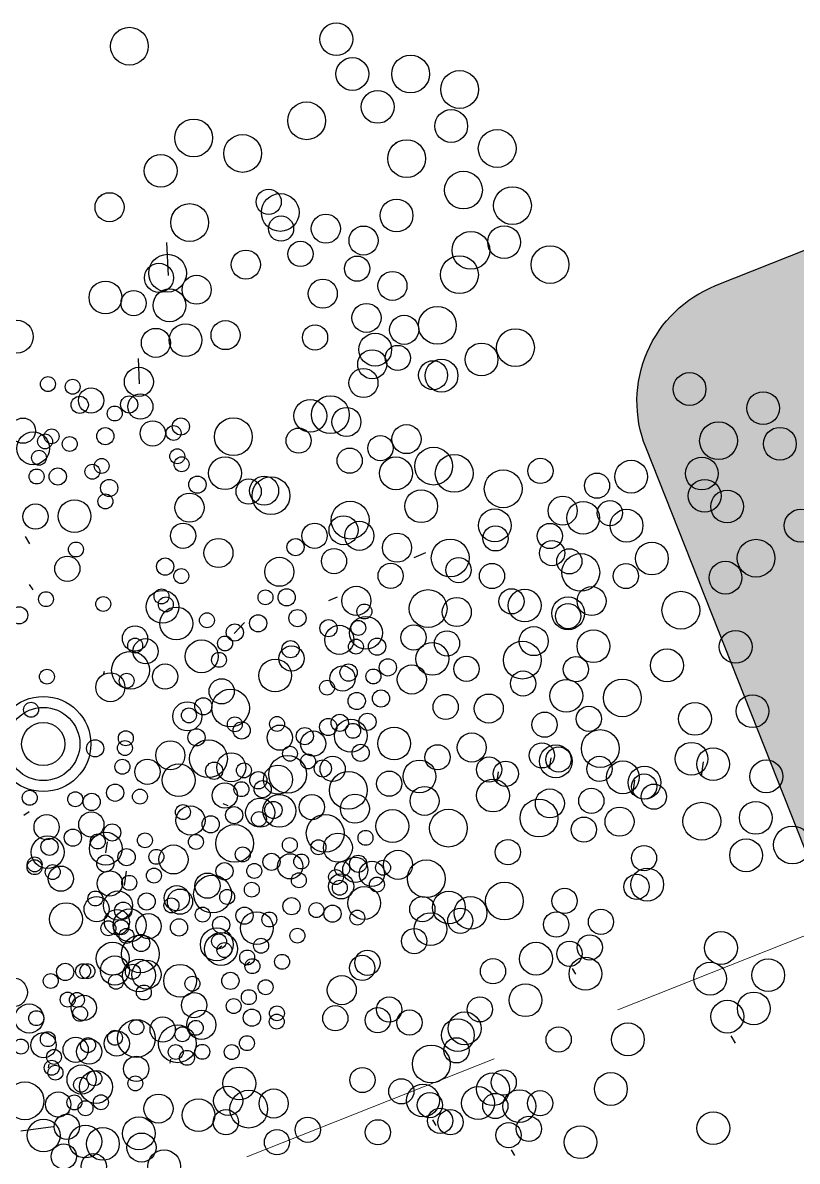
# Model space of a CAD drawing. Header units: millimetres. Extents: x 441156 to 441876, y 4514765 to 4515211.
# Drawn here: x 441565.034 to 441565.762, y 4514830.769 to 4514831.839 of the extents above; entities that cross this region are included whole.
import ezdxf

# ---------------------------------------------------------------- set-up
doc = ezdxf.new("R2010")
doc.units = ezdxf.units.MM
doc.linetypes.add('HIDDEN', pattern=[0.375, 0.25, -0.125])
doc.layers.add('01_piscinas', color=254, linetype='Continuous')
doc.layers.add('INGIN ELECTRICIDAD ALUMBRADO', color=120, linetype='HIDDEN')

msp = doc.modelspace()

# ---------------------------------------------------------------- hatches: boundary and pattern name
at = {"ltscale": 0.05}
h = msp.add_hatch(color=86, dxfattribs=at)
edge = h.paths.add_edge_path()
edge.add_line((441565.68497222, 4514831.59205656), (441566.20966185, 4514831.80001926))
edge.add_arc((441566.25277245, 4514831.69125127), 0.117, 21.62108455, 111.6210844, ccw=False)
edge.add_line((441566.36154044, 4514831.73436187), (441566.60322002, 4514831.12460461))
edge.add_arc((441566.49445203, 4514831.08149401), 0.117, -68.37891557, 21.62108448, ccw=False)
edge.add_line((441566.53756263, 4514830.97272602), (441566.012873, 4514830.76476332))
edge.add_arc((441565.9697624, 4514830.87353131), 0.117, 201.62108455, 291.6210844, ccw=False)
edge.add_line((441565.8609944, 4514830.83042071), (441565.61931483, 4514831.44017796))
edge.add_arc((441565.72808282, 4514831.48328856), 0.117, 111.62108429, 201.62108417, ccw=False)

# ---------------------------------------------------------------- linework, layer by layer
at = {"color": 5, "ltscale": 0.05, "elevation": 0.00000131}
msp.add_lwpolyline([(441565.68497222, 4514831.59205656), (441566.20966185, 4514831.80001926, -0.4142135624), (441566.36154044, 4514831.73436187), (441566.60322002, 4514831.12460461, -0.4142135624), (441566.53756263, 4514830.97272602), (441566.012873, 4514830.76476332, -0.4142135624), (441565.8609944, 4514830.83042071), (441565.61931483, 4514831.44017796, -0.4142135624)], format="xyb", close=True, dxfattribs=at)
at = {"layer": '01_piscinas'}
for p, q in [((441565.12401235, 4514831.8320265, 0.00000053), (441565.12734982, 4514831.83347339, 0.00000053)), ((441565.38459549, 4514831.72642033, 0.00000053), (441565.38793295, 4514831.72786722, 0.00000053)), ((441565.10764696, 4514831.67726257, 0.00000053), (441565.11021425, 4514831.67837556, 0.00000053)), ((441565.17081823, 4514831.6015151, 0.00000053), (441565.16928839, 4514831.63247969, 0.00000053)), ((441565.30809552, 4514831.59602706, 0.00000053), (441565.31066281, 4514831.59714005, 0.00000053)), ((441565.14365148, 4514831.49994611, 0.00000053), (441565.14247468, 4514831.52376503, 0.00000053)), ((441565.03598854, 4514831.35635777, 0.00000053), (441565.04015509, 4514831.34953829, 0.00000053)), ((441565.29176765, 4514831.35440558, 0.00000053), (441565.2933075, 4514831.35379709, 0.00000053)), ((441565.40182882, 4514831.33664635, 0.00000053), (441565.41250872, 4514831.34127639, 0.00000053)), ((441565.03993634, 4514831.31136355, 0.00000053), (441565.04314137, 4514831.3061178, 0.00000053)), ((441565.32135194, 4514831.29620092, 0.00000053), (441565.32956724, 4514831.29976249, 0.00000053)), ((441565.23264183, 4514831.26515072, 0.00000053), (441565.24211544, 4514831.27560909, 0.00000053)), ((441565.34164715, 4514831.23654716, 0.00000053), (441565.343187, 4514831.23593868, 0.00000053)), ((441565.11034261, 4514831.22964165, 0.00000053), (441565.10948876, 4514831.22610579, 0.00000053)), ((441565.53021622, 4514831.14854277, 0.00000053), (441565.52870531, 4514831.1380921, 0.00000053)), ((441565.67335239, 4514831.14469077, 0.00000053), (441565.6713882, 4514831.13110489, 0.00000053)), ((441565.48056826, 4514831.13515621, 0.00000053), (441565.47905735, 4514831.12470554, 0.00000053)), ((441565.60881004, 4514831.12728823, 0.00000053), (441565.60684586, 4514831.11370236, 0.00000053)), ((441565.03975212, 4514831.09780772, 0.00000053), (441565.03474732, 4514831.09406726, 0.00000053)), ((441565.22174455, 4514831.10555143, 0.00000053), (441565.22667207, 4514831.10360427, 0.00000053)), ((441565.1131229, 4514831.06946425, 0.00000053), (441565.11161199, 4514831.05901358, 0.00000053)), ((441565.13113107, 4514831.04188868, 0.00000053), (441565.12916689, 4514831.02830281, 0.00000053)), ((441565.22097954, 4514830.97155217, 0.00000053), (441565.21597474, 4514830.96781171, 0.00000053)), ((441565.24735359, 4514830.95638017, 0.00000053), (441565.24234879, 4514830.95263972, 0.00000053)), ((441565.55017265, 4514830.95043853, 0.00000053), (441565.55337769, 4514830.94519278, 0.00000053)), ((441565.69929575, 4514830.88715525, 0.00000053), (441565.7034623, 4514830.88033577, 0.00000053)), ((441565.17281541, 4514830.86514219, 0.00000053), (441565.17196156, 4514830.86160633, 0.00000053)), ((441565.05839225, 4514830.86056635, 0.00000053), (441565.0575384, 4514830.85703049, 0.00000053)), ((441565.0775223, 4514830.8177447, 0.00000053), (441565.07666845, 4514830.81420883, 0.00000053)), ((441565.41890395, 4514830.80823348, 0.00000053), (441565.42210899, 4514830.80298773, 0.00000053)), ((441565.03191926, 4514830.79787142, 0.00000053), (441565.06244956, 4514830.80205789, 0.00000053)), ((441565.49293689, 4514830.77992177, 0.00000053), (441565.49614193, 4514830.77467601, 0.00000053))]:
    msp.add_line(p, q, dxfattribs=at)
for centre, radius in [((441565.13404518, 4514831.81705726, 0.00000053), 0.01775907), ((441565.32851941, 4514831.82365314, 0.00000053), 0.01541533), ((441565.34361096, 4514831.79095214, 0.00000053), 0.01541533), ((441565.39837545, 4514831.7909216, 0.00000053), 0.01775907), ((441565.44441578, 4514831.77636889, 0.00000053), 0.01775907), ((441565.36740717, 4514831.76000468, 0.00000053), 0.01541533), ((441565.30058498, 4514831.74696896, 0.00000053), 0.01775907), ((441565.43656057, 4514831.74202374, 0.00000053), 0.01541533), ((441565.19443387, 4514831.73083487, 0.00000053), 0.01775907), ((441565.47974828, 4514831.72093952, 0.00000053), 0.01775907), ((441565.2404742, 4514831.71628217, 0.00000053), 0.01775907), ((441565.39462831, 4514831.71145109, 0.00000053), 0.01775907), ((441565.1634656, 4514831.69991795, 0.00000053), 0.01541533), ((441565.44802741, 4514831.68184536, 0.00000053), 0.01775907), ((441565.49406774, 4514831.66729265, 0.00000053), 0.01775907), ((441565.11536452, 4514831.66574777, 0.00000053), 0.01366082), ((441565.26496008, 4514831.67082152, 0.00000053), 0.01185795), ((441565.2758067, 4514831.6608528, 0.00000053), 0.01775907), ((441565.19068673, 4514831.65136436, 0.00000053), 0.01775907), ((441565.38516096, 4514831.65796024, 0.00000053), 0.01541533), ((441565.27656896, 4514831.64566691, 0.00000053), 0.01185795), ((441565.31869549, 4514831.64564342, 0.00000053), 0.01366082), ((441565.35411113, 4514831.63444903, 0.00000053), 0.01366082), ((441565.455017, 4514831.6252287, 0.00000053), 0.01775907), ((441565.48621253, 4514831.6329475, 0.00000053), 0.01541533), ((441565.29487375, 4514831.62186117, 0.00000053), 0.01185795), ((441565.16990335, 4514831.6037776, 0.00000053), 0.01775907), ((441565.24347206, 4514831.6118337, 0.00000053), 0.01366082), ((441565.52940024, 4514831.61186328, 0.00000053), 0.01775907), ((441565.16181736, 4514831.59942286, 0.00000053), 0.01366082), ((441565.34806866, 4514831.60802968, 0.00000053), 0.01185795), ((441565.44428027, 4514831.60237485, 0.00000053), 0.01775907), ((441565.197233, 4514831.58822847, 0.00000053), 0.01366082), ((441565.38128998, 4514831.59181105, 0.00000053), 0.01366082), ((441565.11150715, 4514831.58095106, 0.00000053), 0.01541533), ((441565.17171358, 4514831.57351742, 0.00000053), 0.01541533), ((441565.31581308, 4514831.58451225, 0.00000053), 0.01366082), ((441565.13799561, 4514831.57564061, 0.00000053), 0.01185795), ((441565.35688931, 4514831.56173862, 0.00000053), 0.01366082), ((441565.42349689, 4514831.55478809, 0.00000053), 0.01775907), ((441565.02826853, 4514831.54412296, 0.00000053), 0.01541533), ((441565.22441184, 4514831.54559049, 0.00000053), 0.01366082), ((441565.39230495, 4514831.55054423, 0.00000053), 0.01366082), ((441565.15893495, 4514831.53829169, 0.00000053), 0.01366082), ((441565.18680513, 4514831.54081642, 0.00000053), 0.01541533), ((441565.30853051, 4514831.54336545, 0.00000053), 0.01185795), ((441565.36510069, 4514831.53196154, 0.00000053), 0.01541533), ((441565.49690972, 4514831.5338358, 0.00000053), 0.01775907), ((441565.38626248, 4514831.52412488, 0.00000053), 0.01185795), ((441565.4650725, 4514831.52274186, 0.00000053), 0.01541533), ((441565.36226592, 4514831.51818734, 0.00000053), 0.01366082), ((441565.14294773, 4514831.5016865, 0.00000053), 0.01366082), ((441565.3540069, 4514831.50060745, 0.00000053), 0.01366082), ((441565.4194838, 4514831.50790625, 0.00000053), 0.01366082), ((441565.42745664, 4514831.5075054, 0.00000053), 0.01541533), ((441565.05748218, 4514831.4995357, 0.00000053), 0.00701654), ((441565.08068959, 4514831.49705941, 0.00000053), 0.00701654), ((441565.66056978, 4514831.49494106, 0.00000053), 0.01541533), ((441565.09802757, 4514831.48412762, 0.00000053), 0.01185795), ((441565.08735135, 4514831.48008092, 0.00000053), 0.00808333), ((441565.13380572, 4514831.48045323, 0.00000053), 0.00808333), ((441565.14434021, 4514831.47840943, 0.00000053), 0.01185795), ((441565.3040747, 4514831.46977997, 0.00000053), 0.01541533), ((441565.32294245, 4514831.47080381, 0.00000053), 0.01775907), ((441565.72972317, 4514831.47696013, 0.00000053), 0.01541533), ((441565.12022348, 4514831.47192742, 0.00000053), 0.00701654), ((441565.33801968, 4514831.46400226, 0.00000053), 0.01366082), ((441565.03399787, 4514831.45579831, 0.00000053), 0.01185795), ((441565.15594909, 4514831.45325482, 0.00000053), 0.01185795), ((441565.17551766, 4514831.45361561, 0.00000053), 0.00701654), ((441565.18244479, 4514831.4597394, 0.00000053), 0.00808333), ((441565.23177253, 4514831.45014294, 0.00000053), 0.01775907), ((441565.39449109, 4514831.44788511, 0.00000053), 0.01366082), ((441565.68779091, 4514831.44638747, 0.00000053), 0.01775907), ((441565.04356963, 4514831.43915357, 0.00000053), 0.01541533), ((441565.05474234, 4514831.44573784, 0.00000053), 0.00701654), ((441565.06093917, 4514831.45046439, 0.00000053), 0.00701654), ((441565.07794974, 4514831.44326155, 0.00000053), 0.00701654), ((441565.1113952, 4514831.45065471, 0.00000053), 0.00808333), ((441565.29309953, 4514831.44644337, 0.00000053), 0.01185795), ((441565.37000092, 4514831.43935131, 0.00000053), 0.01185795), ((441565.74547264, 4514831.44348679, 0.00000053), 0.01541533), ((441565.34106564, 4514831.42763095, 0.00000053), 0.01185795), ((441565.41997107, 4514831.42249573, 0.00000053), 0.01775907), ((441565.04907472, 4514831.43035576, 0.00000053), 0.00701654), ((441565.10794729, 4514831.42262696, 0.00000053), 0.00701654), ((441565.17899689, 4514831.43171165, 0.00000053), 0.00701654), ((441565.18306444, 4514831.42420726, 0.00000053), 0.00701654), ((441565.22391732, 4514831.41579779, 0.00000053), 0.01541533), ((441565.38456125, 4514831.41573667, 0.00000053), 0.01541533), ((441565.43932574, 4514831.41570613, 0.00000053), 0.01775907), ((441565.52038344, 4514831.41796608, 0.00000053), 0.01185795), ((441565.67207216, 4514831.41549048, 0.00000053), 0.01541533), ((441565.04677308, 4514831.41273645, 0.00000053), 0.00701654), ((441565.0666909, 4514831.41271992, 0.00000053), 0.00808333), ((441565.09930295, 4514831.41723456, 0.00000053), 0.00701654), ((441565.48536607, 4514831.40115343, 0.00000053), 0.01775907), ((441565.60561148, 4514831.41256474, 0.00000053), 0.01541533), ((441565.11506132, 4514831.40194097, 0.00000053), 0.00808333), ((441565.19795843, 4514831.40509014, 0.00000053), 0.00808333), ((441565.24615646, 4514831.3986114, 0.00000053), 0.01185795), ((441565.26067011, 4514831.39939896, 0.00000053), 0.01366082), ((441565.26710503, 4514831.39471357, 0.00000053), 0.01775907), ((441565.57357836, 4514831.4041346, 0.00000053), 0.01185795), ((441565.67476487, 4514831.39458381, 0.00000053), 0.01541533), ((441565.11150104, 4514831.389294, 0.00000053), 0.00701654), ((441565.19053941, 4514831.38350599, 0.00000053), 0.01366082), ((441565.40835747, 4514831.38478921, 0.00000053), 0.01541533), ((441565.69586838, 4514831.38454302, 0.00000053), 0.01541533), ((441565.04576795, 4514831.37505262, 0.00000053), 0.01185795), ((441565.0824574, 4514831.37550511, 0.00000053), 0.01541533), ((441565.34153528, 4514831.3717535, 0.00000053), 0.01775907), ((441565.54132277, 4514831.38061717, 0.00000053), 0.01366082), ((441565.56055705, 4514831.37387918, 0.00000053), 0.01541533), ((441565.58569334, 4514831.37838587, 0.00000053), 0.01185795), ((441565.33530751, 4514831.3622389, 0.00000053), 0.01366082), ((441565.47751086, 4514831.36680828, 0.00000053), 0.01541533), ((441565.60136439, 4514831.3665875, 0.00000053), 0.01541533), ((441565.76502177, 4514831.36656209, 0.00000053), 0.01541533), ((441565.18449694, 4514831.35708664, 0.00000053), 0.01185795), ((441565.30806919, 4514831.35703963, 0.00000053), 0.01185795), ((441565.35019572, 4514831.35701614, 0.00000053), 0.01366082), ((441565.47810783, 4514831.35459968, 0.00000053), 0.01185795), ((441565.52923143, 4514831.35685025, 0.00000053), 0.01185795), ((441565.21771825, 4514831.34086801, 0.00000053), 0.01366082), ((441565.29017886, 4514831.34635864, 0.00000053), 0.00808333), ((441565.38561136, 4514831.34582175, 0.00000053), 0.01366082), ((441565.4355786, 4514831.33623562, 0.00000053), 0.01775907), ((441565.72308952, 4514831.33598943, 0.00000053), 0.01775907), ((441565.08380732, 4514831.34415638, 0.00000053), 0.00701654), ((441565.32637397, 4514831.33323389, 0.00000053), 0.01185795), ((441565.53130274, 4514831.34076819, 0.00000053), 0.01185795), ((441565.54753622, 4514831.33304451, 0.00000053), 0.01185795), ((441565.62516061, 4514831.33564004, 0.00000053), 0.01541533), ((441565.07568161, 4514831.32609227, 0.00000053), 0.01185795), ((441565.16767069, 4514831.32809091, 0.00000053), 0.00808333), ((441565.27497229, 4514831.32320641, 0.00000053), 0.01366082), ((441565.44345057, 4514831.32484156, 0.00000053), 0.01185795), ((441565.55833842, 4514831.32260432, 0.00000053), 0.01775907), ((441565.694314, 4514831.31765911, 0.00000053), 0.01541533), ((441565.18273294, 4514831.31920591, 0.00000053), 0.00701654), ((441565.37956889, 4514831.3194024, 0.00000053), 0.01185795), ((441565.47484084, 4514831.31923257, 0.00000053), 0.01185795), ((441565.60073113, 4514831.31921303, 0.00000053), 0.01185795), ((441565.05562785, 4514831.2974675, 0.00000053), 0.00701654), ((441565.10941868, 4514831.29294629, 0.00000053), 0.00701654), ((441565.16516143, 4514831.29035569, 0.00000053), 0.01541533), ((441565.16422279, 4514831.30006316, 0.00000053), 0.00701654), ((441565.26194644, 4514831.29918823, 0.00000053), 0.00701654), ((441565.28186426, 4514831.29917171, 0.00000053), 0.00808333), ((441565.34731331, 4514831.29588497, 0.00000053), 0.01366082), ((441565.41479522, 4514831.28864887, 0.00000053), 0.01775907), ((441565.49314562, 4514831.29542683, 0.00000053), 0.01185795), ((441565.50559875, 4514831.29150285, 0.00000053), 0.01541533), ((441565.56847555, 4514831.2956956, 0.00000053), 0.01366082), ((441565.65238175, 4514831.28708645, 0.00000053), 0.01775907), ((441565.03039638, 4514831.28235048, 0.00000053), 0.00808333), ((441565.16829034, 4514831.29255877, 0.00000053), 0.00701654), ((441565.17810346, 4514831.2746772, 0.00000053), 0.01541533), ((441565.35489349, 4514831.28588979, 0.00000053), 0.00701654), ((441565.44174394, 4514831.28539936, 0.00000053), 0.01366082), ((441565.5464061, 4514831.28421117, 0.00000053), 0.01541533), ((441565.54634054, 4514831.28159534, 0.00000053), 0.01185795), ((441565.20693394, 4514831.27762149, 0.00000053), 0.00701654), ((441565.25508057, 4514831.27480006, 0.00000053), 0.00808333), ((441565.29199859, 4514831.27966977, 0.00000053), 0.00808333), ((441565.35639902, 4514831.26582232, 0.00000053), 0.01541533), ((441565.1393001, 4514831.26059272, 0.00000053), 0.01185795), ((441565.23307557, 4514831.26617336, 0.00000053), 0.00808333), ((441565.32122188, 4514831.27019963, 0.00000053), 0.00808333), ((441565.33132609, 4514831.25927978, 0.00000053), 0.01366082), ((441565.34922587, 4514831.27050771, 0.00000053), 0.00701654), ((441565.40117496, 4514831.26147515, 0.00000053), 0.01185795), ((441565.51408496, 4514831.25807792, 0.00000053), 0.01366082), ((441565.57020232, 4514831.25326371, 0.00000053), 0.01541533), ((441565.70389805, 4514831.25268531, 0.00000053), 0.01541533), ((441565.13943051, 4514831.25384958, 0.00000053), 0.00701654), ((441565.1492555, 4514831.24853234, 0.00000053), 0.01185795), ((441565.20189968, 4514831.24372974, 0.00000053), 0.01541533), ((441565.22391892, 4514831.25585147, 0.00000053), 0.00701654), ((441565.28553039, 4514831.25045797, 0.00000053), 0.00808333), ((441565.34692423, 4514831.2528884, 0.00000053), 0.00701654), ((441565.36684205, 4514831.25287187, 0.00000053), 0.00808333), ((441565.43256523, 4514831.25586617, 0.00000053), 0.01185795), ((441565.50338013, 4514831.240228, 0.00000053), 0.01775907), ((441565.13507749, 4514831.23069403, 0.00000053), 0.01775907), ((441565.2182513, 4514831.24046939, 0.00000053), 0.00701654), ((441565.28640594, 4514831.24172089, 0.00000053), 0.01185795), ((441565.41875497, 4514831.24136617, 0.00000053), 0.01541533), ((441565.63935571, 4514831.23528278, 0.00000053), 0.01541533), ((441565.16756029, 4514831.2247266, 0.00000053), 0.01185795), ((441565.27105307, 4514831.22574881, 0.00000053), 0.01541533), ((441565.34005836, 4514831.22850022, 0.00000053), 0.00808333), ((441565.37697638, 4514831.23336994, 0.00000053), 0.00808333), ((441565.39946833, 4514831.22203295, 0.00000053), 0.01366082), ((441565.45087001, 4514831.23206043, 0.00000053), 0.01185795), ((441565.55371288, 4514831.23161551, 0.00000053), 0.01185795), ((441565.05650155, 4514831.22464956, 0.00000053), 0.00701654), ((441565.1161586, 4514831.21469913, 0.00000053), 0.01366082), ((441565.13146125, 4514831.22084819, 0.00000053), 0.00701654), ((441565.33437205, 4514831.22290848, 0.00000053), 0.01185795), ((441565.36339414, 4514831.22484412, 0.00000053), 0.00701654), ((441565.50406493, 4514831.21822894, 0.00000053), 0.01185795), ((441565.2207552, 4514831.21089512, 0.00000053), 0.01185795), ((441565.3197952, 4514831.21433121, 0.00000053), 0.00701654), ((441565.54474419, 4514831.2066318, 0.00000053), 0.01541533), ((441565.59742345, 4514831.20471012, 0.00000053), 0.01775907), ((441565.05309565, 4514831.16138281, 0.00000053), 0.0446896), ((441565.20354075, 4514831.19681322, 0.00000053), 0.00808333), ((441565.22912081, 4514831.19517615, 0.00000053), 0.01775907), ((441565.34771628, 4514831.20178503, 0.00000053), 0.00808333), ((441565.37050818, 4514831.20415813, 0.00000053), 0.00808333), ((441565.43128684, 4514831.19618973, 0.00000053), 0.01185795), ((441565.47180934, 4514831.19471151, 0.00000053), 0.01366082), ((441565.71971446, 4514831.19217872, 0.00000053), 0.01541533), ((441565.05309565, 4514831.16138281, 0.00000053), 0.03437661), ((441565.04156769, 4514831.19354166, 0.00000053), 0.00701654), ((441565.18849962, 4514831.18737769, 0.00000053), 0.01366082), ((441565.18995852, 4514831.18828741, 0.00000053), 0.00701654), ((441565.56587935, 4514831.18507197, 0.00000053), 0.01185795), ((441565.66565212, 4514831.18498149, 0.00000053), 0.01541533), ((441565.23313148, 4514831.17986289, 0.00000053), 0.00701654), ((441565.23953361, 4514831.17411981, 0.00000053), 0.00808333), ((441565.27278596, 4514831.18023482, 0.00000053), 0.00701654), ((441565.32093259, 4514831.17741338, 0.00000053), 0.00808333), ((441565.33174376, 4514831.18131329, 0.00000053), 0.00808333), ((441565.34207769, 4514831.16915791, 0.00000053), 0.01541533), ((441565.35785061, 4514831.1822831, 0.00000053), 0.00808333), ((441565.52429293, 4514831.17953564, 0.00000053), 0.01185795), ((441565.05309565, 4514831.16138281, 0.00000053), 0.02034119), ((441565.1306742, 4514831.16682438, 0.00000053), 0.00701654), ((441565.19707255, 4514831.16760142, 0.00000053), 0.00808333), ((441565.27538953, 4514831.16736366, 0.00000053), 0.01185795), ((441565.29892759, 4514831.16878669, 0.00000053), 0.00808333), ((441565.3067798, 4514831.16175467, 0.00000053), 0.01185795), ((441565.34426838, 4514831.17375728, 0.00000053), 0.00701654), ((441565.38288504, 4514831.16186623, 0.00000053), 0.01541533), ((441565.45582213, 4514831.15810631, 0.00000053), 0.01366082), ((441565.57664007, 4514831.15712337, 0.00000053), 0.01775907), ((441565.10178948, 4514831.15730476, 0.00000053), 0.00808333), ((441565.12979347, 4514831.15761284, 0.00000053), 0.00701654), ((441565.17251241, 4514831.15077249, 0.00000053), 0.01366082), ((441565.20833743, 4514831.14758939, 0.00000053), 0.01775907), ((441565.35138241, 4514831.15307129, 0.00000053), 0.00808333), ((441565.52178893, 4514831.15070977, 0.00000053), 0.01185795), ((441565.66239691, 4514831.14750786, 0.00000053), 0.01541533), ((441565.22975997, 4514831.13946232, 0.00000053), 0.01366082), ((441565.28275927, 4514831.13288617, 0.00000053), 0.01775907), ((441565.28498406, 4514831.15229425, 0.00000053), 0.00701654), ((441565.30199464, 4514831.14509142, 0.00000053), 0.00701654), ((441565.42366928, 4514831.14889612, 0.00000053), 0.01185795), ((441565.53484137, 4514831.14515011, 0.00000053), 0.01541533), ((441565.53745133, 4514831.14684194, 0.00000053), 0.01185795), ((441565.68275803, 4514831.14247968, 0.00000053), 0.01541533), ((441565.12749183, 4514831.13999352, 0.00000053), 0.00701654), ((441565.15098817, 4514831.13528644, 0.00000053), 0.01185795), ((441565.18035593, 4514831.12745753, 0.00000053), 0.01541533), ((441565.21363828, 4514831.13625624, 0.00000053), 0.00808333), ((441565.24164227, 4514831.13656432, 0.00000053), 0.00701654), ((441565.27368289, 4514831.12792146, 0.00000053), 0.01366082), ((441565.31581207, 4514831.13841517, 0.00000053), 0.00808333), ((441565.32508458, 4514831.13794893, 0.00000053), 0.01185795), ((441565.40668126, 4514831.13091877, 0.00000053), 0.01541533), ((441565.47214097, 4514831.13732321, 0.00000053), 0.01185795), ((441565.48780337, 4514831.13345537, 0.00000053), 0.01185795), ((441565.57584824, 4514831.13798518, 0.00000053), 0.01185795), ((441565.59785457, 4514831.13010533, 0.00000053), 0.01541533), ((441565.61821568, 4514831.12507714, 0.00000053), 0.01541533), ((441565.73267401, 4514831.13096589, 0.00000053), 0.01541533), ((441565.25521437, 4514831.12734304, 0.00000053), 0.00808333), ((441565.33985907, 4514831.11788306, 0.00000053), 0.01775907), ((441565.3782795, 4514831.12411745, 0.00000053), 0.01185795), ((441565.61788635, 4514831.12136365, 0.00000053), 0.01185795), ((441565.12062596, 4514831.11560535, 0.00000053), 0.00808333), ((441565.14396174, 4514831.11194925, 0.00000053), 0.00701654), ((441565.2237175, 4514831.11304297, 0.00000053), 0.01185795), ((441565.23934063, 4514831.11894501, 0.00000053), 0.00701654), ((441565.25925845, 4514831.11892848, 0.00000053), 0.00808333), ((441565.41150081, 4514831.10789882, 0.00000053), 0.01366082), ((441565.47583465, 4514831.11293784, 0.00000053), 0.01541533), ((441565.52924505, 4514831.10558153, 0.00000053), 0.01366082), ((441565.56823839, 4514831.10797709, 0.00000053), 0.01185795), ((441565.62700457, 4514831.11193027, 0.00000053), 0.01185795), ((441565.04036296, 4514831.11085169, 0.00000053), 0.00701654), ((441565.08313562, 4514831.10950507, 0.00000053), 0.00701654), ((441565.09862096, 4514831.10697865, 0.00000053), 0.00808333), ((441565.25693882, 4514831.09682434, 0.00000053), 0.01366082), ((441565.27490406, 4514831.09854102, 0.00000053), 0.01541533), ((441565.26939278, 4514831.09942655, 0.00000053), 0.00808333), ((441565.30550141, 4514831.10207823, 0.00000053), 0.01185795), ((441565.34602391, 4514831.10060002, 0.00000053), 0.01366082), ((441565.51902236, 4514831.09185362, 0.00000053), 0.01775907), ((441565.72278121, 4514831.09195537, 0.00000053), 0.01541533), ((441565.09826517, 4514831.08578189, 0.00000053), 0.01185795), ((441565.18432813, 4514831.09737827, 0.00000053), 0.00701654), ((441565.19146192, 4514831.08952554, 0.00000053), 0.01366082), ((441565.23247476, 4514831.09455683, 0.00000053), 0.00808333), ((441565.25581054, 4514831.09090073, 0.00000053), 0.00701654), ((441565.38122313, 4514831.08428686, 0.00000053), 0.01541533), ((441565.43390239, 4514831.08236518, 0.00000053), 0.01775907), ((441565.59474899, 4514831.08841284, 0.00000053), 0.01366082), ((441565.67208987, 4514831.08884114, 0.00000053), 0.01775907), ((441565.05622392, 4514831.08320416, 0.00000053), 0.01185795), ((441565.11784146, 4514831.07829366, 0.00000053), 0.00808333), ((441565.21046976, 4514831.08593014, 0.00000053), 0.00808333), ((441565.31809177, 4514831.0774568, 0.00000053), 0.01775907), ((441565.56122629, 4514831.08093058, 0.00000053), 0.01185795), ((441565.08092344, 4514831.07342394, 0.00000053), 0.00808333), ((441565.11181602, 4514831.06310161, 0.00000053), 0.01541533), ((441565.10425923, 4514831.06976784, 0.00000053), 0.00701654), ((441565.14860726, 4514831.07087606, 0.00000053), 0.00701654), ((441565.19652622, 4514831.0694377, 0.00000053), 0.00701654), ((441565.2329718, 4514831.06796836, 0.00000053), 0.01775907), ((441565.3300367, 4514831.06399482, 0.00000053), 0.01366082), ((441565.35596792, 4514831.0732227, 0.00000053), 0.00701654), ((441565.75724499, 4514831.06652185, 0.00000053), 0.01775907), ((441565.05716239, 4514831.05975056, 0.00000053), 0.01541533), ((441565.05891844, 4514831.06479725, 0.00000053), 0.00808333), ((441565.17547471, 4514831.05292034, 0.00000053), 0.01366082), ((441565.24061353, 4514831.05762348, 0.00000053), 0.00701654), ((441565.28481482, 4514831.066448, 0.00000053), 0.00701654), ((441565.31176663, 4514831.06439818, 0.00000053), 0.00701654), ((441565.48977994, 4514831.05976908, 0.00000053), 0.01185795), ((441565.61775511, 4514831.05420321, 0.00000053), 0.01185795), ((441565.71366548, 4514831.05679492, 0.00000053), 0.01541533), ((441565.04497491, 4514831.04830481, 0.00000053), 0.00701654), ((441565.11137326, 4514831.04908186, 0.00000053), 0.00808333), ((441565.13139032, 4514831.05508726, 0.00000053), 0.00808333), ((441565.15939431, 4514831.05539534, 0.00000053), 0.00701654), ((441565.26759789, 4514831.0506592, 0.00000053), 0.00808333), ((441565.28511654, 4514831.04643594, 0.00000053), 0.01185795), ((441565.29560188, 4514831.05096728, 0.00000053), 0.00701654), ((441565.34635554, 4514831.04321171, 0.00000053), 0.01185795), ((441565.34910205, 4514831.04883452, 0.00000053), 0.00808333), ((441565.38650811, 4514831.04787768, 0.00000053), 0.01366082), ((441565.04486837, 4514831.04563743, 0.00000053), 0.00701654), ((441565.06198549, 4514831.04110198, 0.00000053), 0.00701654), ((441565.06955917, 4514831.03485121, 0.00000053), 0.01185795), ((441565.15709267, 4514831.03777603, 0.00000053), 0.00701654), ((441565.2233966, 4514831.04183468, 0.00000053), 0.00808333), ((441565.25140058, 4514831.04214276, 0.00000053), 0.00701654), ((441565.32823654, 4514831.0363539, 0.00000053), 0.00701654), ((441565.33409873, 4514831.04394939, 0.00000053), 0.00701654), ((441565.36201794, 4514831.03934388, 0.00000053), 0.01185795), ((441565.37243783, 4514831.04517842, 0.00000053), 0.00701654), ((441565.41311901, 4514831.03477842, 0.00000053), 0.01775907), ((441565.62078522, 4514831.02928496, 0.00000053), 0.01541533), ((441565.11558455, 4514831.03035684, 0.00000053), 0.01185795), ((441565.13389042, 4514831.03096122, 0.00000053), 0.00701654), ((441565.21218842, 4514831.02038161, 0.00000053), 0.01775907), ((441565.20745595, 4514831.0282694, 0.00000053), 0.01185795), ((441565.29330024, 4514831.03334797, 0.00000053), 0.00701654), ((441565.33308266, 4514831.02762352, 0.00000053), 0.01185795), ((441565.33179709, 4514831.02633008, 0.00000053), 0.00701654), ((441565.36673339, 4514831.02933601, 0.00000053), 0.00701654), ((441565.61074301, 4514831.0271567, 0.00000053), 0.01185795), ((441565.10208017, 4514831.01620929, 0.00000053), 0.00701654), ((441565.12329459, 4514831.00967311, 0.00000053), 0.01366082), ((441565.17852067, 4514831.01654904, 0.00000053), 0.01185795), ((441565.18158091, 4514831.01323418, 0.00000053), 0.01185795), ((441565.22589669, 4514831.01770864, 0.00000053), 0.00701654), ((441565.24909895, 4514831.02452345, 0.00000053), 0.00701654), ((441565.35472281, 4514831.01195188, 0.00000053), 0.01541533), ((441565.43433351, 4514831.00776038, 0.00000053), 0.01541533), ((441565.48653184, 4514831.01382614, 0.00000053), 0.01775907), ((441565.54309299, 4514831.01395109, 0.00000053), 0.01185795), ((441565.07449822, 4514830.99689173, 0.00000053), 0.01541533), ((441565.10323111, 4514831.00626646, 0.00000053), 0.01185795), ((441565.1282218, 4514831.00476115, 0.00000053), 0.00808333), ((441565.1502268, 4514831.01338785, 0.00000053), 0.00808333), ((441565.17356258, 4514831.00973175, 0.00000053), 0.00701654), ((441565.28643437, 4514831.0089598, 0.00000053), 0.00808333), ((441565.30977015, 4514831.0053037, 0.00000053), 0.00701654), ((441565.40935479, 4514831.00620905, 0.00000053), 0.01185795), ((441565.45469462, 4514831.0027322, 0.00000053), 0.01541533), ((441565.12233457, 4514830.99407712, 0.00000053), 0.01185795), ((441565.13433122, 4514830.99104905, 0.00000053), 0.01541533), ((441565.15200369, 4514830.99025631, 0.00000053), 0.01185795), ((441565.20292151, 4514831.00110793, 0.00000053), 0.00701654), ((441565.24223308, 4514831.00013527, 0.00000053), 0.00808333), ((441565.25376403, 4514830.98833538, 0.00000053), 0.01541533), ((441565.26556886, 4514830.99647917, 0.00000053), 0.00701654), ((441565.32493122, 4514831.0019419, 0.00000053), 0.00808333), ((441565.348267, 4514830.9982858, 0.00000053), 0.00701654), ((441565.41707876, 4514830.98749573, 0.00000053), 0.01541533), ((441565.44505908, 4514830.99534687, 0.00000053), 0.01185795), ((441565.5352273, 4514830.99174666, 0.00000053), 0.01185795), ((441565.57726855, 4514830.99432439, 0.00000053), 0.01185795), ((441565.11427826, 4514830.98826872, 0.00000053), 0.00701654), ((441565.12635392, 4514830.98923746, 0.00000053), 0.00701654), ((441565.18067661, 4514830.98904576, 0.00000053), 0.00808333), ((441565.22022807, 4514830.99150858, 0.00000053), 0.00808333), ((441565.13128884, 4514830.98106589, 0.00000053), 0.00701654), ((441565.14435427, 4514830.9641602, 0.00000053), 0.01775907), ((441565.14510628, 4514830.97438964, 0.00000053), 0.00808333), ((441565.21614817, 4514830.97309891, 0.00000053), 0.01541533), ((441565.22012649, 4514830.9687896, 0.00000053), 0.01541533), ((441565.2183602, 4514830.97598489, 0.00000053), 0.00701654), ((441565.2919429, 4514830.98130718, 0.00000053), 0.00701654), ((441565.40174494, 4514830.97620096, 0.00000053), 0.01185795), ((441565.56676714, 4514830.9702798, 0.00000053), 0.01185795), ((441565.69009219, 4514830.96972157, 0.00000053), 0.01541533), ((441565.11827175, 4514830.95973156, 0.00000053), 0.01541533), ((441565.22329512, 4514830.96781331, 0.00000053), 0.00701654), ((441565.25784286, 4514830.97182612, 0.00000053), 0.00701654), ((441565.51623253, 4514830.95965693, 0.00000053), 0.01541533), ((441565.54769484, 4514830.96434058, 0.00000053), 0.01185795), ((441565.12041217, 4514830.94854194, 0.00000053), 0.01366082), ((441565.14310625, 4514830.94388541, 0.00000053), 0.01541533), ((441565.15008129, 4514830.94472114, 0.00000053), 0.01366082), ((441565.24473424, 4514830.96081289, 0.00000053), 0.00701654), ((441565.24966916, 4514830.95264131, 0.00000053), 0.00701654), ((441565.27755932, 4514830.95674254, 0.00000053), 0.00701654), ((441565.35286371, 4514830.95097083, 0.00000053), 0.01185795), ((441565.35773302, 4514830.95585743, 0.00000053), 0.01185795), ((441565.47577788, 4514830.94788925, 0.00000053), 0.01185795), ((441565.56264811, 4514830.94553608, 0.00000053), 0.01541533), ((441565.73452042, 4514830.94420686, 0.00000053), 0.01541533), ((441565.07371428, 4514830.94723709, 0.00000053), 0.00808333), ((441565.09048281, 4514830.94792023, 0.00000053), 0.00701654), ((441565.09456474, 4514830.94792746, 0.00000053), 0.00701654), ((441565.13723106, 4514830.94739603, 0.00000053), 0.00701654), ((441565.1816761, 4514830.93891836, 0.00000053), 0.01541533), ((441565.22897199, 4514830.93881125, 0.00000053), 0.00808333), ((441565.67986679, 4514830.94085582, 0.00000053), 0.01541533), ((441565.02450507, 4514830.92805848, 0.00000053), 0.01366082), ((441565.06013205, 4514830.93871127, 0.00000053), 0.00701654), ((441565.12149148, 4514830.93802446, 0.00000053), 0.00701654), ((441565.19329131, 4514830.93615549, 0.00000053), 0.00701654), ((441565.26202895, 4514830.93287008, 0.00000053), 0.00701654), ((441565.33364151, 4514830.93011591, 0.00000053), 0.01366082), ((441565.07604021, 4514830.92127308, 0.00000053), 0.00701654), ((441565.08473056, 4514830.92095289, 0.00000053), 0.00701654), ((441565.14762516, 4514830.92791231, 0.00000053), 0.00701654), ((441565.1948547, 4514830.91606598, 0.00000053), 0.01185795), ((441565.24628937, 4514830.92349851, 0.00000053), 0.00701654), ((441565.50633973, 4514830.92064641, 0.00000053), 0.01541533), ((441565.72086859, 4514830.9129489, 0.00000053), 0.01541533), ((441565.03981947, 4514830.90348204, 0.00000053), 0.01366082), ((441565.09122116, 4514830.91350951, 0.00000053), 0.01185795), ((441565.08762347, 4514830.90785978, 0.00000053), 0.00701654), ((441565.23203903, 4514830.91511599, 0.00000053), 0.00701654), ((441565.27266341, 4514830.90832651, 0.00000053), 0.00701654), ((441565.32759904, 4514830.90369656, 0.00000053), 0.01185795), ((441565.37821597, 4514830.91187058, 0.00000053), 0.01185795), ((441565.46349811, 4514830.91205281, 0.00000053), 0.01185795), ((441565.69607459, 4514830.90522791, 0.00000053), 0.01541533), ((441565.04649441, 4514830.90377933, 0.00000053), 0.00701654), ((441565.16527748, 4514830.89308811, 0.00000053), 0.01185795), ((441565.20165313, 4514830.89748971, 0.00000053), 0.01366082), ((441565.24919576, 4514830.9042205, 0.00000053), 0.00808333), ((441565.27253155, 4514830.9005644, 0.00000053), 0.00701654), ((441565.36744827, 4514830.90186816, 0.00000053), 0.01185795), ((441565.39731943, 4514830.89968123, 0.00000053), 0.01185795), ((441565.44912423, 4514830.89419982, 0.00000053), 0.01541533), ((441565.14060713, 4514830.88468968, 0.00000053), 0.01775907), ((441565.14062153, 4514830.8952028, 0.00000053), 0.00701654), ((441565.17917698, 4514830.87972263, 0.00000053), 0.01775907), ((441565.18384576, 4514830.88867901, 0.00000053), 0.00701654), ((441565.19642729, 4514830.89467843, 0.00000053), 0.00701654), ((441565.44279413, 4514830.88784724, 0.00000053), 0.01541533), ((441565.53753105, 4514830.8837411, 0.00000053), 0.01185795), ((441565.60258255, 4514830.88384118, 0.00000053), 0.01541533), ((441565.03205181, 4514830.87713219, 0.00000053), 0.00701654), ((441565.05334609, 4514830.87841205, 0.00000053), 0.01185795), ((441565.05737095, 4514830.88402731, 0.00000053), 0.00701654), ((441565.08351118, 4514830.87405182, 0.00000053), 0.01185795), ((441565.09620457, 4514830.87235398, 0.00000053), 0.01185795), ((441565.09517026, 4514830.87845143, 0.00000053), 0.00701654), ((441565.12215779, 4514830.87996785, 0.00000053), 0.01185795), ((441565.1204894, 4514830.88534655, 0.00000053), 0.00701654), ((441565.24450814, 4514830.88028106, 0.00000053), 0.00701654), ((441565.44148121, 4514830.87355644, 0.00000053), 0.01185795), ((441565.06317222, 4514830.86741979, 0.00000053), 0.00701654), ((441565.17759538, 4514830.87199563, 0.00000053), 0.00701654), ((441565.18806036, 4514830.86650066, 0.00000053), 0.00701654), ((441565.20251463, 4514830.87216722, 0.00000053), 0.00701654), ((441565.23025781, 4514830.87189854, 0.00000053), 0.00701654), ((441565.41780527, 4514830.86073583, 0.00000053), 0.01775907), ((441565.061068, 4514830.85717687, 0.00000053), 0.00701654), ((441565.14046257, 4514830.85616211, 0.00000053), 0.01185795), ((441565.06453014, 4514830.85257425, 0.00000053), 0.00701654), ((441565.08906088, 4514830.84613463, 0.00000053), 0.01366082), ((441565.10265881, 4514830.83914752, 0.00000053), 0.01541533), ((441565.10113418, 4514830.84728093, 0.00000053), 0.00701654), ((441565.23738241, 4514830.84247094, 0.00000053), 0.01541533), ((441565.35304596, 4514830.8456554, 0.00000053), 0.01185795), ((441565.47575206, 4514830.83701691, 0.00000053), 0.01541533), ((441565.48585723, 4514830.84343432, 0.00000053), 0.01185795), ((441565.58661884, 4514830.83725382, 0.00000053), 0.01541533), ((441565.03583662, 4514830.82611181, 0.00000053), 0.01775907), ((441565.08855265, 4514830.84128151, 0.00000053), 0.00701654), ((441565.13961945, 4514830.84252489, 0.00000053), 0.00701654), ((441565.38964741, 4514830.83504911, 0.00000053), 0.01185795), ((441565.40995005, 4514830.82639068, 0.00000053), 0.01541533), ((441565.06716668, 4514830.82264615, 0.00000053), 0.01185795), ((441565.08230227, 4514830.82459814, 0.00000053), 0.00701654), ((441565.10722152, 4514830.82476972, 0.00000053), 0.00701654), ((441565.1614019, 4514830.81881319, 0.00000053), 0.01366082), ((441565.2268788, 4514830.82611199, 0.00000053), 0.01366082), ((441565.24622037, 4514830.81832178, 0.00000053), 0.01775907), ((441565.26968004, 4514830.82357034, 0.00000053), 0.01366082), ((441565.41642614, 4514830.82213553, 0.00000053), 0.01185795), ((441565.46175405, 4514830.82401376, 0.00000053), 0.01541533), ((441565.47799154, 4514830.82122989, 0.00000053), 0.01185795), ((441565.50058656, 4514830.82117076, 0.00000053), 0.01541533), ((441565.52003279, 4514830.82380762, 0.00000053), 0.01185795), ((441565.09276725, 4514830.81910317, 0.00000053), 0.00701654), ((441565.19893202, 4514830.8125997, 0.00000053), 0.01541533), ((441565.42615197, 4514830.80738057, 0.00000053), 0.01185795), ((441565.05342123, 4514830.79352083, 0.00000053), 0.01541533), ((441565.07525949, 4514830.80167047, 0.00000053), 0.01185795), ((441565.14287643, 4514830.79554336, 0.00000053), 0.01541533), ((441565.22475989, 4514830.80601146, 0.00000053), 0.01185795), ((441565.30166128, 4514830.7989194, 0.00000053), 0.01185795), ((441565.36763052, 4514830.79655273, 0.00000053), 0.01185795), ((441565.43578944, 4514830.80601768, 0.00000053), 0.01185795), ((441565.50953138, 4514830.79976303, 0.00000053), 0.01185795), ((441565.68286167, 4514830.80044858, 0.00000053), 0.01541533), ((441565.09263583, 4514830.78785252, 0.00000053), 0.01541533), ((441565.10913724, 4514830.78564533, 0.00000053), 0.01541533), ((441565.272726, 4514830.78719904, 0.00000053), 0.01185795), ((441565.49045908, 4514830.79382382, 0.00000053), 0.01185795), ((441565.55799688, 4514830.78720853, 0.00000053), 0.01541533), ((441565.14541469, 4514830.78220799, 0.00000053), 0.01366082), ((441565.07234032, 4514830.77378907, 0.00000053), 0.01185795), ((441565.10049453, 4514830.76464911, 0.00000053), 0.01185795), ((441565.16667265, 4514830.7645959, 0.00000053), 0.01541533)]:
    msp.add_circle(centre, radius, dxfattribs=at)
at = {"layer": 'INGIN ELECTRICIDAD ALUMBRADO', "color": 86, "lineweight": 13, "elevation": 0.00000131}
msp.add_lwpolyline([(441564.89588623, 4514830.63537011), (441565.79677686, 4514830.99244149)], dxfattribs=at)

doc.saveas('drawing.dxf')
